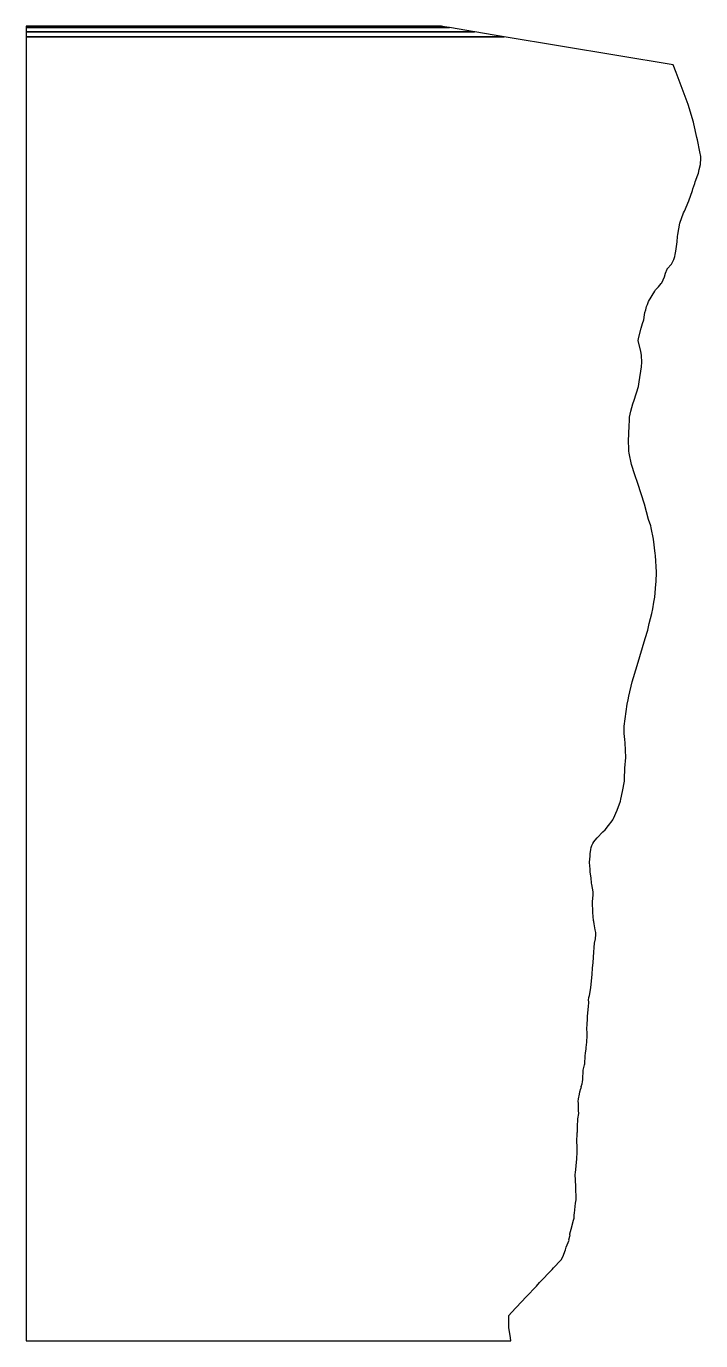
# Model space of a CAD drawing. Extents: x -56 to 38, y -92 to 92.
import ezdxf

# ---------------------------------------------------------------- set-up
doc = ezdxf.new("R2010")
doc.units = 0
doc.layers.add('15_45000', color=7, linetype='CONTINUOUS')

msp = doc.modelspace()

# ---------------------------------------------------------------- linework, layer by layer
at = {"layer": '15_45000', "color": 5}
for points in [[(-38.561, 91.47601), (2.013, 91.47601), (1.837, 91.506), (-56.17, 91.506), (-56.17, 91.47601), (-38.561, 91.47601)], [(-38.288, 91.43501), (2.253, 91.43501), (2.026, 91.47401), (-56.17, 91.47401), (-56.17, 91.43501), (-38.288, 91.43501)], [(-37.749, 91.32101), (2.944, 91.32101), (2.262, 91.43401), (-56.17, 91.43401), (-56.17, 91.32101), (-37.749, 91.32101)], [(-36.337, 90.73701), (6.447, 90.73701), (2.954, 91.31901), (-56.17, 91.31901), (-56.17, 90.73701), (-36.337, 90.73701)], [(9.183, 90.27801), (6.471, 90.733), (-56.17, 90.733), (-56.17, 90.04401), (10.6, 90.04401), (9.183, 90.27801)], [(-47.927, 90.04301), (-56.17, 90.04401), (-56.17, -92.11401), (11.509, -92.11401), (11.455, -91.7), (11.247, -90.28101), (11.233, -89.92001), (11.24, -88.674), (11.254, -88.60201), (11.617, -88.15), (13.683, -85.97401), (15.093, -84.47201), (15.513, -83.992), (17.306, -82.15701), (17.468, -81.955), (18.499, -80.87901), (18.542, -80.815), (18.764, -80.40701), (19.175, -79.40701), (19.275, -79.051), (19.658, -78.047), (19.638, -77.958), (19.8, -77.39201), (19.746, -77.305), (19.779, -77.19501), (19.935, -76.54301), (20.291, -75.25301), (20.367, -75.00201), (20.372, -74.513), (20.426, -74.276), (20.564, -72.885), (20.648, -72.422), (20.607, -70.565), (20.533, -68.85001), (20.545, -68.653), (20.742, -66.72501), (20.74, -66.61401), (20.772, -65.86401), (20.797, -64.804), (20.721, -64.46301), (20.722, -64.415), (20.811, -63.011), (20.82, -62.981), (20.828, -62.255), (20.879, -61.104), (21.014, -60.357), (20.987, -59.962), (20.963, -58.91), (20.95, -58.719), (20.976, -58.321), (21.094, -57.692), (21.174, -57.368), (21.324, -56.891), (21.377, -56.747), (21.36, -56.614), (21.479, -56.232), (21.538, -55.962), (21.589, -55.632), (21.597, -55.159), (21.635, -54.782), (21.642, -54.299), (21.773, -53.769), (21.837, -53.574), (21.875, -53.424), (21.907, -52.338), (21.953, -51.951), (22.044, -51.343), (22.049, -51.097), (22.107, -50.809), (22.152, -50.345), (22.206, -49.502), (22.167, -49.083), (22.147, -48.56), (22.196, -47.914), (22.219, -47.187), (22.248, -46.791), (22.377, -45.423), (22.373, -45.244), (22.422, -45.059), (22.433, -44.787), (22.39, -44.52), (22.413, -44.165), (22.492, -43.888), (22.707, -42.822), (22.894, -40.931), (22.938, -40.086), (23.015, -39.263), (23.114, -37.831), (23.146, -37.177), (23.218, -36.585), (23.352, -35.954), (23.414, -35.364), (23.398, -35.069), (23.308, -34.7), (23.162, -33.866), (23.119, -33.539), (23.075, -33.401), (22.962, -32.272), (22.918, -30.785), (23.016, -29.827), (23.038, -29.746), (23.039, -29.409), (22.834, -28.381), (22.805, -28.188), (22.726, -27.468), (22.589, -26.677), (22.627, -26.215), (22.572, -25.799), (22.528, -25.285), (22.607, -24.413), (22.615, -24.237), (22.607, -24.097), (22.683, -23.489), (22.759, -23.207), (22.859, -22.954), (22.999, -22.667), (23.107, -22.418), (23.312, -22.172), (23.578, -21.876), (24.374, -21.043), (24.702, -20.725), (25.154, -20.128), (25.668, -19.469), (25.77, -19.327), (25.847, -19.148), (26.386, -17.998), (26.824, -16.724), (26.882, -16.483), (27.109, -15.38), (27.388, -13.935), (27.401, -13.803), (27.406, -13.434), (27.458, -12.347), (27.45, -12.127), (27.593, -10.633), (27.477, -8.614), (27.459, -8.132), (27.415, -7.718), (27.352, -7.287), (27.368, -6.284), (27.773, -3.208), (27.908, -2.605), (27.988, -2.067), (28.464, -0.066), (29.177, 2.206), (30.286, 6.003), (30.639, 7.136), (30.852, 8.096), (31.217, 9.48), (31.359, 10.141), (31.498, 11.043), (31.623, 11.752), (31.799, 13.561), (31.84, 13.893), (31.887, 15.244), (31.731, 17.578), (31.703, 17.847), (31.445, 19.862), (31.138, 21.438), (31.068, 21.738), (30.767, 22.617), (30.201, 24.739), (29.268, 27.642), (28.829, 28.866), (28.365, 30.277), (28.034, 31.864), (28.011, 32.136), (28.009, 32.538), (27.951, 33.528), (28.045, 35.691), (28.089, 36.454), (28.107, 36.92), (28.282, 37.728), (28.562, 38.754), (28.775, 39.295), (29.343, 41.181), (29.44, 41.858), (29.761, 43.945), (29.811, 44.601), (29.799, 45.496), (29.674, 46.108), (29.322, 47.572), (29.376, 47.912), (29.728, 49.349), (29.917, 49.995), (30.08, 50.511), (30.19, 51.204), (30.263, 51.543), (30.368, 51.916), (30.478, 52.384), (30.607, 52.663), (30.735, 53.06), (31.634, 54.488), (31.744, 54.678), (32.15, 55.116), (32.537, 55.59), (32.618, 55.672), (32.968, 56.492), (33.122, 56.999), (33.35, 57.595), (33.382, 57.641), (33.964, 58.278), (34.125, 58.544), (34.297, 58.915), (34.437, 59.347), (34.482, 59.638), (34.586, 60.08), (34.78, 61.409), (34.829, 62.158), (34.862, 62.43), (35.154, 64.006), (35.659, 65.465), (35.768, 65.68501), (36.375, 67.112), (36.88, 68.554), (36.959, 68.817), (37.223, 69.53101), (37.293, 69.79401), (37.66, 70.75201), (37.734, 70.99001), (37.84, 71.50301), (38.001, 72.181), (38.047, 73.077), (38.049, 73.303), (37.924, 73.986), (37.584, 75.666), (37.512, 75.96101), (37.106, 77.888), (37.042, 78.12601), (36.316, 80.578), (34.63, 85.07301), (34.213, 86.10101), (10.605, 90.04401), (-47.927, 90.04301)]]:
    msp.add_lwpolyline(points, dxfattribs=at)

doc.saveas('drawing.dxf')
